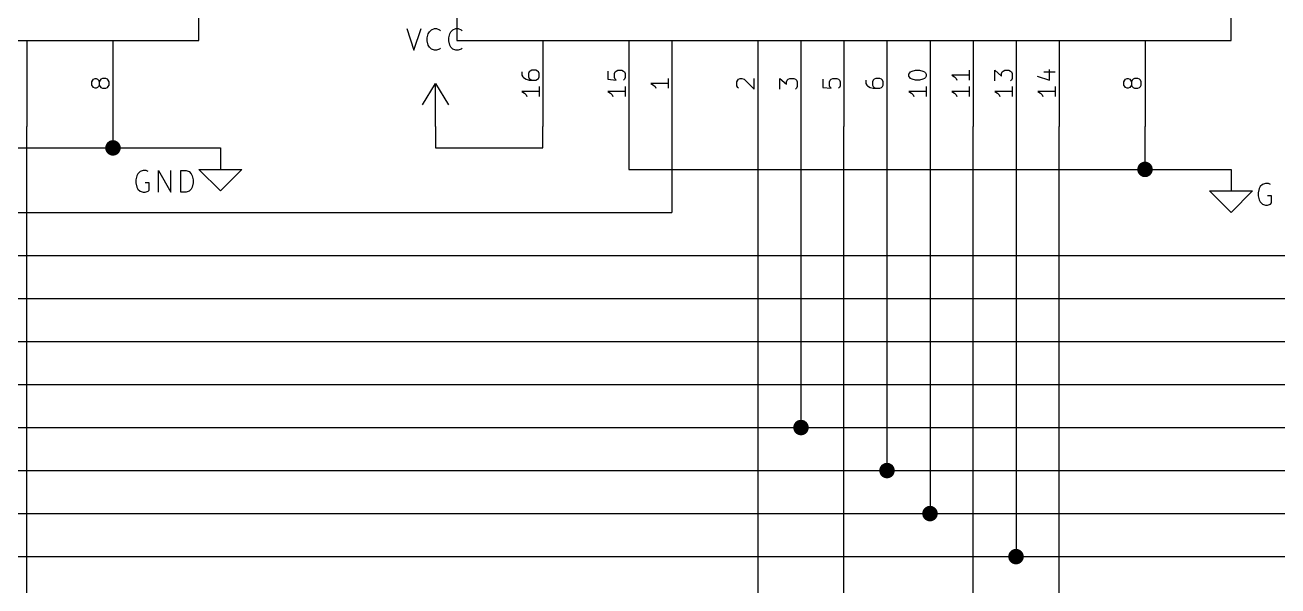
# Model space of a CAD drawing. Extents: x 0.4 to 16.1, y -11.3 to -0.4.
# Drawn here: x 7.896 to 10.809, y -4.318 to -3.014 of the extents above; entities that cross this region are included whole.
import ezdxf

# ---------------------------------------------------------------- set-up
doc = ezdxf.new("R2010")
doc.units = 0
doc.header["$MEASUREMENT"] = 0
for name, color, linetype in [('CYAN2', 4, 'CONTINUOUS'), ('GREEN3', 91, 'CONTINUOUS'), ('LYELLOW', 51, 'CONTINUOUS'), ('RED2', 1, 'CONTINUOUS'), ('RED3', 11, 'CONTINUOUS')]:
    doc.layers.add(name, color=color, linetype=linetype)

msp = doc.modelspace()

# ---------------------------------------------------------------- linework, layer by layer
at = {"layer": 'CYAN2', "linetype": 'CONTINUOUS'}
for p, q in [((8.7833, -3.0228), (8.8, -3.0728)), ((8.7833, -3.0228), (8.8, -3.0728)), ((8.8, -3.0728), (8.8167, -3.0228)), ((8.8, -3.0728), (8.8167, -3.0228)), ((8.8333, -3.0347), (8.8357, -3.0299)), ((8.8333, -3.0347), (8.8357, -3.0299)), ((8.8357, -3.0299), (8.8405, -3.0252)), ((8.8357, -3.0299), (8.8405, -3.0252)), ((8.8405, -3.0252), (8.8476, -3.0228)), ((8.8405, -3.0252), (8.8476, -3.0228)), ((8.8476, -3.0228), (8.8524, -3.0228)), ((8.8476, -3.0228), (8.8524, -3.0228)), ((8.8524, -3.0228), (8.8595, -3.0252)), ((8.8524, -3.0228), (8.8595, -3.0252)), ((8.8595, -3.0252), (8.8619, -3.0276)), ((8.8595, -3.0252), (8.8619, -3.0276)), ((8.8833, -3.0347), (8.8857, -3.0299)), ((8.8833, -3.0347), (8.8857, -3.0299)), ((8.8857, -3.0299), (8.8905, -3.0252)), ((8.8857, -3.0299), (8.8905, -3.0252)), ((8.8905, -3.0252), (8.8976, -3.0228)), ((8.8905, -3.0252), (8.8976, -3.0228)), ((8.8976, -3.0228), (8.9024, -3.0228)), ((8.8976, -3.0228), (8.9024, -3.0228)), ((8.9024, -3.0228), (8.9095, -3.0252)), ((8.9024, -3.0228), (8.9095, -3.0252)), ((8.9095, -3.0252), (8.9119, -3.0276)), ((8.9095, -3.0252), (8.9119, -3.0276)), ((8.831, -3.0442), (8.8333, -3.0347)), ((8.831, -3.0442), (8.8333, -3.0347)), ((8.831, -3.0514), (8.831, -3.0442)), ((8.831, -3.0514), (8.831, -3.0442)), ((8.8333, -3.0609), (8.831, -3.0514)), ((8.8333, -3.0609), (8.831, -3.0514)), ((8.881, -3.0442), (8.8833, -3.0347)), ((8.881, -3.0442), (8.8833, -3.0347)), ((8.881, -3.0514), (8.881, -3.0442)), ((8.881, -3.0514), (8.881, -3.0442)), ((8.8833, -3.0609), (8.881, -3.0514)), ((8.8833, -3.0609), (8.881, -3.0514)), ((8.8357, -3.0657), (8.8333, -3.0609)), ((8.8357, -3.0657), (8.8333, -3.0609)), ((8.8405, -3.0704), (8.8357, -3.0657)), ((8.8405, -3.0704), (8.8357, -3.0657)), ((8.8476, -3.0728), (8.8405, -3.0704)), ((8.8476, -3.0728), (8.8405, -3.0704)), ((8.8524, -3.0728), (8.8476, -3.0728)), ((8.8524, -3.0728), (8.8476, -3.0728)), ((8.8595, -3.0704), (8.8524, -3.0728)), ((8.8595, -3.0704), (8.8524, -3.0728)), ((8.8619, -3.068), (8.8595, -3.0704)), ((8.8619, -3.068), (8.8595, -3.0704)), ((8.8857, -3.0657), (8.8833, -3.0609)), ((8.8857, -3.0657), (8.8833, -3.0609)), ((8.8905, -3.0704), (8.8857, -3.0657)), ((8.8905, -3.0704), (8.8857, -3.0657)), ((8.8976, -3.0728), (8.8905, -3.0704)), ((8.8976, -3.0728), (8.8905, -3.0704)), ((8.9024, -3.0728), (8.8976, -3.0728)), ((8.9024, -3.0728), (8.8976, -3.0728)), ((8.9095, -3.0704), (8.9024, -3.0728)), ((8.9095, -3.0704), (8.9024, -3.0728)), ((8.9119, -3.068), (8.9095, -3.0704)), ((8.9119, -3.068), (8.9095, -3.0704)), ((8.1557, -3.3647), (8.1533, -3.3742)), ((8.1533, -3.3742), (8.1533, -3.3814)), ((8.1581, -3.3599), (8.1557, -3.3647)), ((8.1629, -3.3552), (8.1581, -3.3599)), ((8.17, -3.3528), (8.1629, -3.3552)), ((8.1771, -3.3528), (8.17, -3.3528)), ((8.1819, -3.3552), (8.1771, -3.3528)), ((8.2057, -3.4028), (8.2057, -3.3528)), ((8.2057, -3.3528), (8.2343, -3.4028)), ((8.2343, -3.4028), (8.2343, -3.3528)), ((8.2581, -3.4028), (8.2581, -3.3528)), ((8.2581, -3.3528), (8.27, -3.3528)), ((8.27, -3.3528), (8.2771, -3.3552)), ((8.2771, -3.3552), (8.2819, -3.3599)), ((8.2819, -3.3599), (8.2843, -3.3647)), ((8.2843, -3.3647), (8.2867, -3.3742)), ((8.2867, -3.3742), (8.2867, -3.3814)), ((8.1533, -3.3814), (8.1557, -3.3909)), ((8.1557, -3.3909), (8.1581, -3.3957)), ((8.1581, -3.3957), (8.1629, -3.4004)), ((8.1629, -3.4004), (8.17, -3.4028)), ((8.17, -3.4028), (8.1748, -3.4028)), ((8.1843, -3.3814), (8.1748, -3.3814)), ((8.1748, -3.4028), (8.1819, -3.4004)), ((8.1819, -3.4004), (8.1843, -3.398)), ((8.1843, -3.398), (8.1843, -3.3814)), ((8.27, -3.4028), (8.2581, -3.4028)), ((8.2771, -3.4004), (8.27, -3.4028)), ((8.2819, -3.3957), (8.2771, -3.4004)), ((8.2843, -3.3909), (8.2819, -3.3957)), ((8.2867, -3.3814), (8.2843, -3.3909)), ((10.7657, -3.3947), (10.7633, -3.4042)), ((10.7633, -3.4042), (10.7633, -3.4114)), ((10.7681, -3.3899), (10.7657, -3.3947)), ((10.7729, -3.3852), (10.7681, -3.3899)), ((10.78, -3.3828), (10.7729, -3.3852)), ((10.7871, -3.3828), (10.78, -3.3828)), ((10.7919, -3.3852), (10.7871, -3.3828)), ((10.7633, -3.4114), (10.7657, -3.4209)), ((10.7657, -3.4209), (10.7681, -3.4257)), ((10.7681, -3.4257), (10.7729, -3.4304)), ((10.7729, -3.4304), (10.78, -3.4328)), ((10.78, -3.4328), (10.7848, -3.4328)), ((10.7943, -3.4114), (10.7848, -3.4114)), ((10.7848, -3.4328), (10.7919, -3.4304)), ((10.7919, -3.4304), (10.7943, -3.428)), ((10.7943, -3.428), (10.7943, -3.4114))]:
    msp.add_line(p, q, dxfattribs=at)
at = {"layer": 'GREEN3', "linetype": 'CONTINUOUS'}
for p, q in [((7.9, -4.45), (7.9, -3.25)), ((8.1, -3.25), (8.1, -3.3)), ((8.85, -3.25), (8.85, -3.3)), ((9.1, -3.3), (9.1, -3.25)), ((9.3, -3.25), (9.3, -3.35)), ((9.4, -3.25), (9.4, -3.45)), ((9.6, -3.25), (9.6, -6.2)), ((9.7, -3.25), (9.7, -3.95)), ((9.8, -6.1), (9.8, -3.25)), ((9.9, -3.25), (9.9, -4.05)), ((10, -3.25), (10, -4.15)), ((10.1, -4.35), (10.1, -3.25)), ((10.2, -3.25), (10.2, -4.25)), ((10.3, -4.45), (10.3, -3.25)), ((10.5, -3.35), (10.5, -3.25)), ((6.9, -3.3), (8.1, -3.3)), ((8.1, -3.3), (8.35, -3.3)), ((8.85, -3.3), (9.1, -3.3)), ((9.3, -3.35), (10.5, -3.35)), ((10.5, -3.35), (10.7, -3.35)), ((7, -3.45), (9.4, -3.45)), ((7.3, -3.55), (10.9, -3.55)), ((7.5, -3.65), (10.9, -3.65)), ((7.6, -3.75), (10.9, -3.75)), ((7.8, -3.85), (10.9, -3.85)), ((6.45, -3.95), (9.7, -3.95)), ((9.7, -3.95), (10.9, -3.95)), ((6.45, -4.05), (9.9, -4.05)), ((9.9, -4.05), (10.9, -4.05)), ((6.45, -4.15), (10, -4.15)), ((10, -4.15), (10.9, -4.15)), ((6.45, -4.25), (10.2, -4.25)), ((10.2, -4.25), (10.9, -4.25))]:
    msp.add_line(p, q, dxfattribs=at)
at = {"layer": 'GREEN3', "const_width": 0.018}
for points in [[(8.091, -3.3, 1), (8.109, -3.3, 1)], [(10.491, -3.35, 1), (10.509, -3.35, 1)], [(9.691, -3.95, 1), (9.709, -3.95, 1)], [(9.891, -4.05, 1), (9.909, -4.05, 1)], [(9.991, -4.15, 1), (10.009, -4.15, 1)], [(10.191, -4.25, 1), (10.209, -4.25, 1)]]:
    msp.add_lwpolyline(points, format="xyb", close=True, dxfattribs=at)
at = {"layer": 'LYELLOW', "linetype": 'CONTINUOUS'}
for p, q in [((8.3, -3.05), (8.3, -2.05)), ((8.9, -2.05), (8.9, -3.05)), ((10.7, -3.05), (10.7, -2.05)), ((6.5, -3.05), (8.3, -3.05)), ((8.9, -3.05), (10.7, -3.05))]:
    msp.add_line(p, q, dxfattribs=at)
at = {"layer": 'RED2', "linetype": 'CONTINUOUS'}
for p, q in [((8.3, -3.05), (8.3, -2.05)), ((8.9, -2.05), (8.9, -3.05)), ((10.7, -3.05), (10.7, -2.05)), ((6.5, -3.05), (8.3, -3.05)), ((7.9, -3.05), (7.9, -3.25)), ((7.9, -3.05), (7.9, -3.25)), ((8.1, -3.05), (8.1, -3.25)), ((8.1, -3.05), (8.1, -3.25)), ((8.9, -3.05), (10.7, -3.05)), ((9.1, -3.05), (9.1, -3.25)), ((9.1, -3.05), (9.1, -3.25)), ((9.3, -3.05), (9.3, -3.25)), ((9.3, -3.05), (9.3, -3.25)), ((9.4, -3.05), (9.4, -3.25)), ((9.4, -3.05), (9.4, -3.25)), ((9.6, -3.05), (9.6, -3.25)), ((9.6, -3.05), (9.6, -3.25)), ((9.7, -3.05), (9.7, -3.25)), ((9.7, -3.05), (9.7, -3.25)), ((9.8, -3.05), (9.8, -3.25)), ((9.8, -3.05), (9.8, -3.25)), ((9.9, -3.05), (9.9, -3.25)), ((9.9, -3.05), (9.9, -3.25)), ((10, -3.05), (10, -3.25)), ((10, -3.05), (10, -3.25)), ((10.1, -3.05), (10.1, -3.25)), ((10.1, -3.05), (10.1, -3.25)), ((10.2, -3.05), (10.2, -3.25)), ((10.2, -3.05), (10.2, -3.25)), ((10.3, -3.05), (10.3, -3.25)), ((10.3, -3.05), (10.3, -3.25)), ((10.5, -3.05), (10.5, -3.25)), ((10.5, -3.05), (10.5, -3.25)), ((8.82, -3.2), (8.85, -3.15)), ((8.85, -3.15), (8.88, -3.2)), ((8.85, -3.25), (8.85, -3.15)), ((8.35, -3.3), (8.35, -3.35)), ((8.35, -3.4), (8.3, -3.35)), ((8.3, -3.35), (8.35, -3.35)), ((8.35, -3.35), (8.4, -3.35)), ((8.4, -3.35), (8.35, -3.4)), ((10.7, -3.35), (10.7, -3.4)), ((10.7, -3.45), (10.65, -3.4)), ((10.65, -3.4), (10.7, -3.4)), ((10.7, -3.4), (10.75, -3.4)), ((10.75, -3.4), (10.7, -3.45))]:
    msp.add_line(p, q, dxfattribs=at)
at = {"layer": 'RED3', "linetype": 'CONTINUOUS'}
for p, q in [((8.0511, -3.1462), (8.053, -3.1424)), ((8.0511, -3.1462), (8.053, -3.1424)), ((8.0511, -3.1538), (8.0511, -3.1462)), ((8.0511, -3.1538), (8.0511, -3.1462)), ((8.053, -3.1424), (8.0549, -3.1405)), ((8.053, -3.1424), (8.0549, -3.1405)), ((8.0549, -3.1405), (8.0587, -3.1386)), ((8.0549, -3.1405), (8.0587, -3.1386)), ((8.0587, -3.1386), (8.0606, -3.1386)), ((8.0587, -3.1386), (8.0606, -3.1386)), ((8.0606, -3.1386), (8.0644, -3.1405)), ((8.0606, -3.1386), (8.0644, -3.1405)), ((8.0644, -3.1405), (8.0663, -3.1424)), ((8.0644, -3.1405), (8.0663, -3.1424)), ((8.0663, -3.1424), (8.0682, -3.1462)), ((8.0663, -3.1424), (8.0682, -3.1462)), ((8.0701, -3.1424), (8.0682, -3.1462)), ((8.0701, -3.1424), (8.0682, -3.1462)), ((8.0682, -3.1462), (8.0682, -3.1538)), ((8.0682, -3.1462), (8.0682, -3.1538)), ((8.0721, -3.1405), (8.0701, -3.1424)), ((8.0721, -3.1405), (8.0701, -3.1424)), ((8.0759, -3.1386), (8.0721, -3.1405)), ((8.0759, -3.1386), (8.0721, -3.1405)), ((8.0835, -3.1386), (8.0759, -3.1386)), ((8.0835, -3.1386), (8.0759, -3.1386)), ((8.0873, -3.1405), (8.0835, -3.1386)), ((8.0873, -3.1405), (8.0835, -3.1386)), ((8.0892, -3.1424), (8.0873, -3.1405)), ((8.0892, -3.1424), (8.0873, -3.1405)), ((8.0911, -3.1462), (8.0892, -3.1424)), ((8.0911, -3.1462), (8.0892, -3.1424)), ((8.0911, -3.1538), (8.0911, -3.1462)), ((8.0911, -3.1538), (8.0911, -3.1462)), ((9.0511, -3.1233), (9.0511, -3.1309)), ((9.0511, -3.1233), (9.0511, -3.1309)), ((9.0511, -3.1309), (9.053, -3.1348)), ((9.0511, -3.1309), (9.053, -3.1348)), ((9.053, -3.1348), (9.0549, -3.1367)), ((9.053, -3.1348), (9.0549, -3.1367)), ((9.0549, -3.1367), (9.0606, -3.1405)), ((9.0549, -3.1367), (9.0606, -3.1405)), ((9.0606, -3.1405), (9.0682, -3.1424)), ((9.0606, -3.1405), (9.0682, -3.1424)), ((9.0682, -3.1233), (9.0663, -3.1271)), ((9.0682, -3.1233), (9.0663, -3.1271)), ((9.0663, -3.1271), (9.0663, -3.1348)), ((9.0663, -3.1271), (9.0663, -3.1348)), ((9.0663, -3.1348), (9.0682, -3.1386)), ((9.0663, -3.1348), (9.0682, -3.1386)), ((9.0701, -3.1214), (9.0682, -3.1233)), ((9.0701, -3.1214), (9.0682, -3.1233)), ((9.0682, -3.1386), (9.0701, -3.1405)), ((9.0682, -3.1386), (9.0701, -3.1405)), ((9.0682, -3.1424), (9.0835, -3.1424)), ((9.0682, -3.1424), (9.0835, -3.1424)), ((9.074, -3.1195), (9.0701, -3.1214)), ((9.074, -3.1195), (9.0701, -3.1214)), ((9.0701, -3.1405), (9.074, -3.1424)), ((9.0701, -3.1405), (9.074, -3.1424)), ((9.0835, -3.1195), (9.074, -3.1195)), ((9.0835, -3.1195), (9.074, -3.1195)), ((9.0873, -3.1214), (9.0835, -3.1195)), ((9.0873, -3.1214), (9.0835, -3.1195)), ((9.0835, -3.1424), (9.0873, -3.1405)), ((9.0835, -3.1424), (9.0873, -3.1405)), ((9.0892, -3.1233), (9.0873, -3.1214)), ((9.0892, -3.1233), (9.0873, -3.1214)), ((9.0873, -3.1405), (9.0892, -3.1386)), ((9.0873, -3.1405), (9.0892, -3.1386)), ((9.0911, -3.1271), (9.0892, -3.1233)), ((9.0911, -3.1271), (9.0892, -3.1233)), ((9.0892, -3.1386), (9.0911, -3.1348)), ((9.0892, -3.1386), (9.0911, -3.1348)), ((9.0911, -3.1348), (9.0911, -3.1271)), ((9.0911, -3.1348), (9.0911, -3.1271)), ((9.2511, -3.1214), (9.2511, -3.1405)), ((9.2511, -3.1214), (9.2511, -3.1405)), ((9.2511, -3.1405), (9.2701, -3.1424)), ((9.2511, -3.1405), (9.2701, -3.1424)), ((9.2663, -3.1271), (9.2682, -3.1233)), ((9.2663, -3.1271), (9.2682, -3.1233)), ((9.2663, -3.1367), (9.2663, -3.1271)), ((9.2663, -3.1367), (9.2663, -3.1271)), ((9.2682, -3.1405), (9.2663, -3.1367)), ((9.2682, -3.1405), (9.2663, -3.1367)), ((9.2682, -3.1233), (9.2701, -3.1214)), ((9.2682, -3.1233), (9.2701, -3.1214)), ((9.2701, -3.1424), (9.2682, -3.1405)), ((9.2701, -3.1424), (9.2682, -3.1405)), ((9.2701, -3.1214), (9.274, -3.1195)), ((9.2701, -3.1214), (9.274, -3.1195)), ((9.274, -3.1195), (9.2835, -3.1195)), ((9.274, -3.1195), (9.2835, -3.1195)), ((9.2835, -3.1195), (9.2873, -3.1214)), ((9.2835, -3.1195), (9.2873, -3.1214)), ((9.2873, -3.1214), (9.2892, -3.1233)), ((9.2873, -3.1214), (9.2892, -3.1233)), ((9.2892, -3.1405), (9.2873, -3.1424)), ((9.2892, -3.1405), (9.2873, -3.1424)), ((9.2892, -3.1233), (9.2911, -3.1271)), ((9.2892, -3.1233), (9.2911, -3.1271)), ((9.2911, -3.1367), (9.2892, -3.1405)), ((9.2911, -3.1367), (9.2892, -3.1405)), ((9.2911, -3.1271), (9.2911, -3.1367)), ((9.2911, -3.1271), (9.2911, -3.1367)), ((9.3911, -3.1386), (9.3911, -3.1614)), ((9.3911, -3.1386), (9.3911, -3.1614)), ((9.5511, -3.1462), (9.553, -3.1424)), ((9.5511, -3.1462), (9.553, -3.1424)), ((9.5511, -3.1557), (9.5511, -3.1462)), ((9.5511, -3.1557), (9.5511, -3.1462)), ((9.553, -3.1424), (9.5549, -3.1405)), ((9.553, -3.1424), (9.5549, -3.1405)), ((9.5549, -3.1405), (9.5587, -3.1386)), ((9.5549, -3.1405), (9.5587, -3.1386)), ((9.5587, -3.1386), (9.5625, -3.1386)), ((9.5587, -3.1386), (9.5625, -3.1386)), ((9.5625, -3.1386), (9.5682, -3.1405)), ((9.5625, -3.1386), (9.5682, -3.1405)), ((9.5682, -3.1405), (9.5911, -3.1633)), ((9.5682, -3.1405), (9.5911, -3.1633)), ((9.5911, -3.1633), (9.5911, -3.1386)), ((9.5911, -3.1633), (9.5911, -3.1386)), ((9.6511, -3.1633), (9.6511, -3.1386)), ((9.6511, -3.1386), (9.6663, -3.1519)), ((9.6511, -3.1633), (9.6511, -3.1386)), ((9.6511, -3.1386), (9.6663, -3.1519)), ((9.6663, -3.1462), (9.6682, -3.1424)), ((9.6663, -3.1462), (9.6682, -3.1424)), ((9.6663, -3.1519), (9.6663, -3.1462)), ((9.6663, -3.1519), (9.6663, -3.1462)), ((9.6682, -3.1424), (9.6701, -3.1405)), ((9.6682, -3.1424), (9.6701, -3.1405)), ((9.6701, -3.1405), (9.674, -3.1386)), ((9.6701, -3.1405), (9.674, -3.1386)), ((9.674, -3.1386), (9.6835, -3.1386)), ((9.674, -3.1386), (9.6835, -3.1386)), ((9.6835, -3.1386), (9.6873, -3.1405)), ((9.6835, -3.1386), (9.6873, -3.1405)), ((9.6873, -3.1405), (9.6892, -3.1424)), ((9.6873, -3.1405), (9.6892, -3.1424)), ((9.6892, -3.1424), (9.6911, -3.1462)), ((9.6892, -3.1424), (9.6911, -3.1462)), ((9.6911, -3.1462), (9.6911, -3.1576)), ((9.6911, -3.1462), (9.6911, -3.1576)), ((9.7511, -3.1405), (9.7511, -3.1595)), ((9.7511, -3.1405), (9.7511, -3.1595)), ((9.7663, -3.1462), (9.7682, -3.1424)), ((9.7663, -3.1462), (9.7682, -3.1424)), ((9.7663, -3.1557), (9.7663, -3.1462)), ((9.7663, -3.1557), (9.7663, -3.1462)), ((9.7682, -3.1424), (9.7701, -3.1405)), ((9.7682, -3.1424), (9.7701, -3.1405)), ((9.7701, -3.1405), (9.774, -3.1386)), ((9.7701, -3.1405), (9.774, -3.1386)), ((9.774, -3.1386), (9.7835, -3.1386)), ((9.774, -3.1386), (9.7835, -3.1386)), ((9.7835, -3.1386), (9.7873, -3.1405)), ((9.7835, -3.1386), (9.7873, -3.1405)), ((9.7873, -3.1405), (9.7892, -3.1424)), ((9.7873, -3.1405), (9.7892, -3.1424)), ((9.7892, -3.1424), (9.7911, -3.1462)), ((9.7892, -3.1424), (9.7911, -3.1462)), ((9.7911, -3.1462), (9.7911, -3.1557)), ((9.7911, -3.1462), (9.7911, -3.1557)), ((9.8511, -3.1424), (9.8511, -3.15)), ((9.8511, -3.1424), (9.8511, -3.15)), ((9.8682, -3.1424), (9.8663, -3.1462)), ((9.8682, -3.1424), (9.8663, -3.1462)), ((9.8663, -3.1462), (9.8663, -3.1538)), ((9.8663, -3.1462), (9.8663, -3.1538)), ((9.8701, -3.1405), (9.8682, -3.1424)), ((9.8701, -3.1405), (9.8682, -3.1424)), ((9.874, -3.1386), (9.8701, -3.1405)), ((9.874, -3.1386), (9.8701, -3.1405)), ((9.8835, -3.1386), (9.874, -3.1386)), ((9.8835, -3.1386), (9.874, -3.1386)), ((9.8873, -3.1405), (9.8835, -3.1386)), ((9.8873, -3.1405), (9.8835, -3.1386)), ((9.8892, -3.1424), (9.8873, -3.1405)), ((9.8892, -3.1424), (9.8873, -3.1405)), ((9.8911, -3.1462), (9.8892, -3.1424)), ((9.8911, -3.1462), (9.8892, -3.1424)), ((9.8911, -3.1538), (9.8911, -3.1462)), ((9.8911, -3.1538), (9.8911, -3.1462)), ((9.9511, -3.129), (9.953, -3.1252)), ((9.9511, -3.129), (9.953, -3.1252)), ((9.9511, -3.1329), (9.9511, -3.129)), ((9.9511, -3.1329), (9.9511, -3.129)), ((9.953, -3.1367), (9.9511, -3.1329)), ((9.953, -3.1367), (9.9511, -3.1329)), ((9.953, -3.1252), (9.9549, -3.1233)), ((9.953, -3.1252), (9.9549, -3.1233)), ((9.9549, -3.1386), (9.953, -3.1367)), ((9.9549, -3.1386), (9.953, -3.1367)), ((9.9549, -3.1233), (9.9587, -3.1214)), ((9.9549, -3.1233), (9.9587, -3.1214)), ((9.9587, -3.1405), (9.9549, -3.1386)), ((9.9587, -3.1405), (9.9549, -3.1386)), ((9.9587, -3.1214), (9.9663, -3.1195)), ((9.9587, -3.1214), (9.9663, -3.1195)), ((9.9663, -3.1424), (9.9587, -3.1405)), ((9.9663, -3.1424), (9.9587, -3.1405)), ((9.9663, -3.1195), (9.9759, -3.1195)), ((9.9663, -3.1195), (9.9759, -3.1195)), ((9.9759, -3.1424), (9.9663, -3.1424)), ((9.9759, -3.1424), (9.9663, -3.1424)), ((9.9759, -3.1195), (9.9835, -3.1214)), ((9.9759, -3.1195), (9.9835, -3.1214)), ((9.9835, -3.1405), (9.9759, -3.1424)), ((9.9835, -3.1405), (9.9759, -3.1424)), ((9.9835, -3.1214), (9.9873, -3.1233)), ((9.9835, -3.1214), (9.9873, -3.1233)), ((9.9873, -3.1386), (9.9835, -3.1405)), ((9.9873, -3.1386), (9.9835, -3.1405)), ((9.9873, -3.1233), (9.9892, -3.1252)), ((9.9873, -3.1233), (9.9892, -3.1252)), ((9.9892, -3.1367), (9.9873, -3.1386)), ((9.9892, -3.1367), (9.9873, -3.1386)), ((9.9892, -3.1252), (9.9911, -3.129)), ((9.9892, -3.1252), (9.9911, -3.129)), ((9.9911, -3.1329), (9.9892, -3.1367)), ((9.9911, -3.1329), (9.9892, -3.1367)), ((9.9911, -3.129), (9.9911, -3.1329)), ((9.9911, -3.129), (9.9911, -3.1329)), ((10.0911, -3.1309), (10.0511, -3.1309)), ((10.0511, -3.1309), (10.0568, -3.1348)), ((10.0911, -3.1309), (10.0511, -3.1309)), ((10.0511, -3.1309), (10.0568, -3.1348)), ((10.0568, -3.1348), (10.0606, -3.1386)), ((10.0568, -3.1348), (10.0606, -3.1386)), ((10.0606, -3.1386), (10.0625, -3.1424)), ((10.0606, -3.1386), (10.0625, -3.1424)), ((10.0911, -3.1195), (10.0911, -3.1424)), ((10.0911, -3.1195), (10.0911, -3.1424)), ((10.1511, -3.1443), (10.1511, -3.1195)), ((10.1511, -3.1195), (10.1663, -3.1329)), ((10.1511, -3.1443), (10.1511, -3.1195)), ((10.1511, -3.1195), (10.1663, -3.1329)), ((10.1663, -3.1271), (10.1682, -3.1233)), ((10.1663, -3.1271), (10.1682, -3.1233)), ((10.1663, -3.1329), (10.1663, -3.1271)), ((10.1663, -3.1329), (10.1663, -3.1271)), ((10.1682, -3.1233), (10.1701, -3.1214)), ((10.1682, -3.1233), (10.1701, -3.1214)), ((10.1701, -3.1214), (10.174, -3.1195)), ((10.1701, -3.1214), (10.174, -3.1195)), ((10.174, -3.1195), (10.1835, -3.1195)), ((10.174, -3.1195), (10.1835, -3.1195)), ((10.1835, -3.1195), (10.1873, -3.1214)), ((10.1835, -3.1195), (10.1873, -3.1214)), ((10.1873, -3.1214), (10.1892, -3.1233)), ((10.1873, -3.1214), (10.1892, -3.1233)), ((10.1892, -3.1424), (10.1873, -3.1443)), ((10.1892, -3.1424), (10.1873, -3.1443)), ((10.1892, -3.1233), (10.1911, -3.1271)), ((10.1892, -3.1233), (10.1911, -3.1271)), ((10.1911, -3.1386), (10.1892, -3.1424)), ((10.1911, -3.1386), (10.1892, -3.1424)), ((10.1911, -3.1271), (10.1911, -3.1386)), ((10.1911, -3.1271), (10.1911, -3.1386)), ((10.2492, -3.1329), (10.2778, -3.1424)), ((10.2492, -3.1329), (10.2778, -3.1424)), ((10.2644, -3.1233), (10.2911, -3.1233)), ((10.2644, -3.1233), (10.2911, -3.1233)), ((10.2778, -3.1424), (10.2778, -3.1176)), ((10.2778, -3.1424), (10.2778, -3.1176)), ((10.4511, -3.1462), (10.453, -3.1424)), ((10.4511, -3.1462), (10.453, -3.1424)), ((10.4511, -3.1538), (10.4511, -3.1462)), ((10.4511, -3.1538), (10.4511, -3.1462)), ((10.453, -3.1424), (10.4549, -3.1405)), ((10.453, -3.1424), (10.4549, -3.1405)), ((10.4549, -3.1405), (10.4587, -3.1386)), ((10.4549, -3.1405), (10.4587, -3.1386)), ((10.4587, -3.1386), (10.4606, -3.1386)), ((10.4587, -3.1386), (10.4606, -3.1386)), ((10.4606, -3.1386), (10.4644, -3.1405)), ((10.4606, -3.1386), (10.4644, -3.1405)), ((10.4644, -3.1405), (10.4663, -3.1424)), ((10.4644, -3.1405), (10.4663, -3.1424)), ((10.4663, -3.1424), (10.4682, -3.1462)), ((10.4663, -3.1424), (10.4682, -3.1462)), ((10.4701, -3.1424), (10.4682, -3.1462)), ((10.4701, -3.1424), (10.4682, -3.1462)), ((10.4682, -3.1462), (10.4682, -3.1538)), ((10.4682, -3.1462), (10.4682, -3.1538)), ((10.4721, -3.1405), (10.4701, -3.1424)), ((10.4721, -3.1405), (10.4701, -3.1424)), ((10.4759, -3.1386), (10.4721, -3.1405)), ((10.4759, -3.1386), (10.4721, -3.1405)), ((10.4835, -3.1386), (10.4759, -3.1386)), ((10.4835, -3.1386), (10.4759, -3.1386)), ((10.4873, -3.1405), (10.4835, -3.1386)), ((10.4873, -3.1405), (10.4835, -3.1386)), ((10.4892, -3.1424), (10.4873, -3.1405)), ((10.4892, -3.1424), (10.4873, -3.1405)), ((10.4911, -3.1462), (10.4892, -3.1424)), ((10.4911, -3.1462), (10.4892, -3.1424)), ((10.4911, -3.1538), (10.4911, -3.1462)), ((10.4911, -3.1538), (10.4911, -3.1462)), ((8.053, -3.1576), (8.0511, -3.1538)), ((8.053, -3.1576), (8.0511, -3.1538)), ((8.0549, -3.1595), (8.053, -3.1576)), ((8.0549, -3.1595), (8.053, -3.1576)), ((8.0587, -3.1614), (8.0549, -3.1595)), ((8.0587, -3.1614), (8.0549, -3.1595)), ((8.0606, -3.1614), (8.0587, -3.1614)), ((8.0606, -3.1614), (8.0587, -3.1614)), ((8.0644, -3.1595), (8.0606, -3.1614)), ((8.0644, -3.1595), (8.0606, -3.1614)), ((8.0663, -3.1576), (8.0644, -3.1595)), ((8.0663, -3.1576), (8.0644, -3.1595)), ((8.0682, -3.1538), (8.0663, -3.1576)), ((8.0682, -3.1538), (8.0663, -3.1576)), ((8.0682, -3.1538), (8.0701, -3.1576)), ((8.0682, -3.1538), (8.0701, -3.1576)), ((8.0701, -3.1576), (8.0721, -3.1595)), ((8.0701, -3.1576), (8.0721, -3.1595)), ((8.0721, -3.1595), (8.0759, -3.1614)), ((8.0721, -3.1595), (8.0759, -3.1614)), ((8.0759, -3.1614), (8.0835, -3.1614)), ((8.0759, -3.1614), (8.0835, -3.1614)), ((8.0835, -3.1614), (8.0873, -3.1595)), ((8.0835, -3.1614), (8.0873, -3.1595)), ((8.0873, -3.1595), (8.0892, -3.1576)), ((8.0873, -3.1595), (8.0892, -3.1576)), ((8.0892, -3.1576), (8.0911, -3.1538)), ((8.0892, -3.1576), (8.0911, -3.1538)), ((9.0911, -3.169), (9.0511, -3.169)), ((9.0511, -3.169), (9.0568, -3.1729)), ((9.0911, -3.169), (9.0511, -3.169)), ((9.0511, -3.169), (9.0568, -3.1729)), ((9.0568, -3.1729), (9.0606, -3.1767)), ((9.0568, -3.1729), (9.0606, -3.1767)), ((9.0911, -3.1576), (9.0911, -3.1805)), ((9.0911, -3.1576), (9.0911, -3.1805)), ((9.2911, -3.169), (9.2511, -3.169)), ((9.2511, -3.169), (9.2568, -3.1729)), ((9.2911, -3.169), (9.2511, -3.169)), ((9.2511, -3.169), (9.2568, -3.1729)), ((9.2568, -3.1729), (9.2606, -3.1767)), ((9.2568, -3.1729), (9.2606, -3.1767)), ((9.2911, -3.1576), (9.2911, -3.1805)), ((9.2911, -3.1576), (9.2911, -3.1805)), ((9.3911, -3.15), (9.3511, -3.15)), ((9.3511, -3.15), (9.3568, -3.1538)), ((9.3911, -3.15), (9.3511, -3.15)), ((9.3511, -3.15), (9.3568, -3.1538)), ((9.3568, -3.1538), (9.3606, -3.1576)), ((9.3568, -3.1538), (9.3606, -3.1576)), ((9.3606, -3.1576), (9.3625, -3.1614)), ((9.3606, -3.1576), (9.3625, -3.1614)), ((9.553, -3.1595), (9.5511, -3.1557)), ((9.553, -3.1595), (9.5511, -3.1557)), ((9.5549, -3.1614), (9.553, -3.1595)), ((9.5549, -3.1614), (9.553, -3.1595)), ((9.6892, -3.1614), (9.6873, -3.1633)), ((9.6892, -3.1614), (9.6873, -3.1633)), ((9.6911, -3.1576), (9.6892, -3.1614)), ((9.6911, -3.1576), (9.6892, -3.1614)), ((9.7511, -3.1595), (9.7701, -3.1614)), ((9.7511, -3.1595), (9.7701, -3.1614)), ((9.7682, -3.1595), (9.7663, -3.1557)), ((9.7682, -3.1595), (9.7663, -3.1557)), ((9.7701, -3.1614), (9.7682, -3.1595)), ((9.7701, -3.1614), (9.7682, -3.1595)), ((9.7892, -3.1595), (9.7873, -3.1614)), ((9.7892, -3.1595), (9.7873, -3.1614)), ((9.7911, -3.1557), (9.7892, -3.1595)), ((9.7911, -3.1557), (9.7892, -3.1595)), ((9.8511, -3.15), (9.853, -3.1538)), ((9.8511, -3.15), (9.853, -3.1538)), ((9.853, -3.1538), (9.8549, -3.1557)), ((9.853, -3.1538), (9.8549, -3.1557)), ((9.8549, -3.1557), (9.8606, -3.1595)), ((9.8549, -3.1557), (9.8606, -3.1595)), ((9.8606, -3.1595), (9.8682, -3.1614)), ((9.8606, -3.1595), (9.8682, -3.1614)), ((9.8663, -3.1538), (9.8682, -3.1576)), ((9.8663, -3.1538), (9.8682, -3.1576)), ((9.8682, -3.1576), (9.8701, -3.1595)), ((9.8682, -3.1576), (9.8701, -3.1595)), ((9.8682, -3.1614), (9.8835, -3.1614)), ((9.8682, -3.1614), (9.8835, -3.1614)), ((9.8701, -3.1595), (9.874, -3.1614)), ((9.8701, -3.1595), (9.874, -3.1614)), ((9.8835, -3.1614), (9.8873, -3.1595)), ((9.8835, -3.1614), (9.8873, -3.1595)), ((9.8873, -3.1595), (9.8892, -3.1576)), ((9.8873, -3.1595), (9.8892, -3.1576)), ((9.8892, -3.1576), (9.8911, -3.1538)), ((9.8892, -3.1576), (9.8911, -3.1538)), ((9.9911, -3.169), (9.9511, -3.169)), ((9.9511, -3.169), (9.9568, -3.1729)), ((9.9911, -3.169), (9.9511, -3.169)), ((9.9511, -3.169), (9.9568, -3.1729)), ((9.9568, -3.1729), (9.9606, -3.1767)), ((9.9568, -3.1729), (9.9606, -3.1767)), ((9.9911, -3.1576), (9.9911, -3.1805)), ((9.9911, -3.1576), (9.9911, -3.1805)), ((10.0911, -3.169), (10.0511, -3.169)), ((10.0511, -3.169), (10.0568, -3.1729)), ((10.0911, -3.169), (10.0511, -3.169)), ((10.0511, -3.169), (10.0568, -3.1729)), ((10.0568, -3.1729), (10.0606, -3.1767)), ((10.0568, -3.1729), (10.0606, -3.1767)), ((10.0911, -3.1576), (10.0911, -3.1805)), ((10.0911, -3.1576), (10.0911, -3.1805)), ((10.1911, -3.169), (10.1511, -3.169)), ((10.1511, -3.169), (10.1568, -3.1729)), ((10.1911, -3.169), (10.1511, -3.169)), ((10.1511, -3.169), (10.1568, -3.1729)), ((10.1568, -3.1729), (10.1606, -3.1767)), ((10.1568, -3.1729), (10.1606, -3.1767)), ((10.1911, -3.1576), (10.1911, -3.1805)), ((10.1911, -3.1576), (10.1911, -3.1805)), ((10.2911, -3.169), (10.2511, -3.169)), ((10.2511, -3.169), (10.2568, -3.1729)), ((10.2911, -3.169), (10.2511, -3.169)), ((10.2511, -3.169), (10.2568, -3.1729)), ((10.2568, -3.1729), (10.2606, -3.1767)), ((10.2568, -3.1729), (10.2606, -3.1767)), ((10.2911, -3.1576), (10.2911, -3.1805)), ((10.2911, -3.1576), (10.2911, -3.1805)), ((10.453, -3.1576), (10.4511, -3.1538)), ((10.453, -3.1576), (10.4511, -3.1538)), ((10.4549, -3.1595), (10.453, -3.1576)), ((10.4549, -3.1595), (10.453, -3.1576)), ((10.4587, -3.1614), (10.4549, -3.1595)), ((10.4587, -3.1614), (10.4549, -3.1595)), ((10.4606, -3.1614), (10.4587, -3.1614)), ((10.4606, -3.1614), (10.4587, -3.1614)), ((10.4644, -3.1595), (10.4606, -3.1614)), ((10.4644, -3.1595), (10.4606, -3.1614)), ((10.4663, -3.1576), (10.4644, -3.1595)), ((10.4663, -3.1576), (10.4644, -3.1595)), ((10.4682, -3.1538), (10.4663, -3.1576)), ((10.4682, -3.1538), (10.4663, -3.1576)), ((10.4682, -3.1538), (10.4701, -3.1576)), ((10.4682, -3.1538), (10.4701, -3.1576)), ((10.4701, -3.1576), (10.4721, -3.1595)), ((10.4701, -3.1576), (10.4721, -3.1595)), ((10.4721, -3.1595), (10.4759, -3.1614)), ((10.4721, -3.1595), (10.4759, -3.1614)), ((10.4759, -3.1614), (10.4835, -3.1614)), ((10.4759, -3.1614), (10.4835, -3.1614)), ((10.4835, -3.1614), (10.4873, -3.1595)), ((10.4835, -3.1614), (10.4873, -3.1595)), ((10.4873, -3.1595), (10.4892, -3.1576)), ((10.4873, -3.1595), (10.4892, -3.1576)), ((10.4892, -3.1576), (10.4911, -3.1538)), ((10.4892, -3.1576), (10.4911, -3.1538)), ((9.0606, -3.1767), (9.0625, -3.1805)), ((9.0606, -3.1767), (9.0625, -3.1805)), ((9.2606, -3.1767), (9.2625, -3.1805)), ((9.2606, -3.1767), (9.2625, -3.1805)), ((9.9606, -3.1767), (9.9625, -3.1805)), ((9.9606, -3.1767), (9.9625, -3.1805)), ((10.0606, -3.1767), (10.0625, -3.1805)), ((10.0606, -3.1767), (10.0625, -3.1805)), ((10.1606, -3.1767), (10.1625, -3.1805)), ((10.1606, -3.1767), (10.1625, -3.1805)), ((10.2606, -3.1767), (10.2625, -3.1805)), ((10.2606, -3.1767), (10.2625, -3.1805))]:
    msp.add_line(p, q, dxfattribs=at)

doc.saveas('drawing.dxf')
